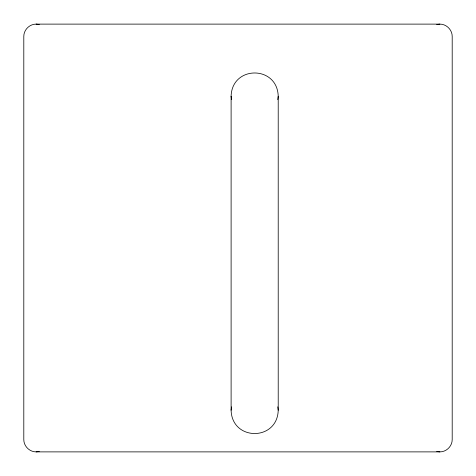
<?xml version="1.0" encoding="UTF-8"?>
<svg xmlns="http://www.w3.org/2000/svg" width="476" height="476" viewBox="0 0 476 476"><rect width="100%" height="100%" fill="white"/><g stroke="black" fill="none" stroke-linecap="round" stroke-linejoin="round"><path stroke-width="0.71" d="M231.11 96.265C231.925 65.224 277.401 65.224 278.216 96.265L278.216 410.241C277.401 441.282 231.925 441.282 231.11 410.241L231.11 96.265L231.556 99.668M231.11 410.241L231.556 406.837M277.77 99.668L278.216 96.265M36.128 24.115C29.548 24.074 23.758 29.815 23.8 36.408L23.8 439.592C23.758 446.185 29.548 451.926 36.128 451.885L439.872 451.885C446.452 451.926 452.242 446.185 452.2 439.592L452.2 36.408C452.242 29.815 446.452 24.074 439.872 24.115L36.128 24.115L39.324 24.532M436.676 24.532L439.872 24.115M36.128 451.885L39.324 451.468M436.676 451.468L439.872 451.885M277.77 406.837L278.216 410.241"/></g></svg>
